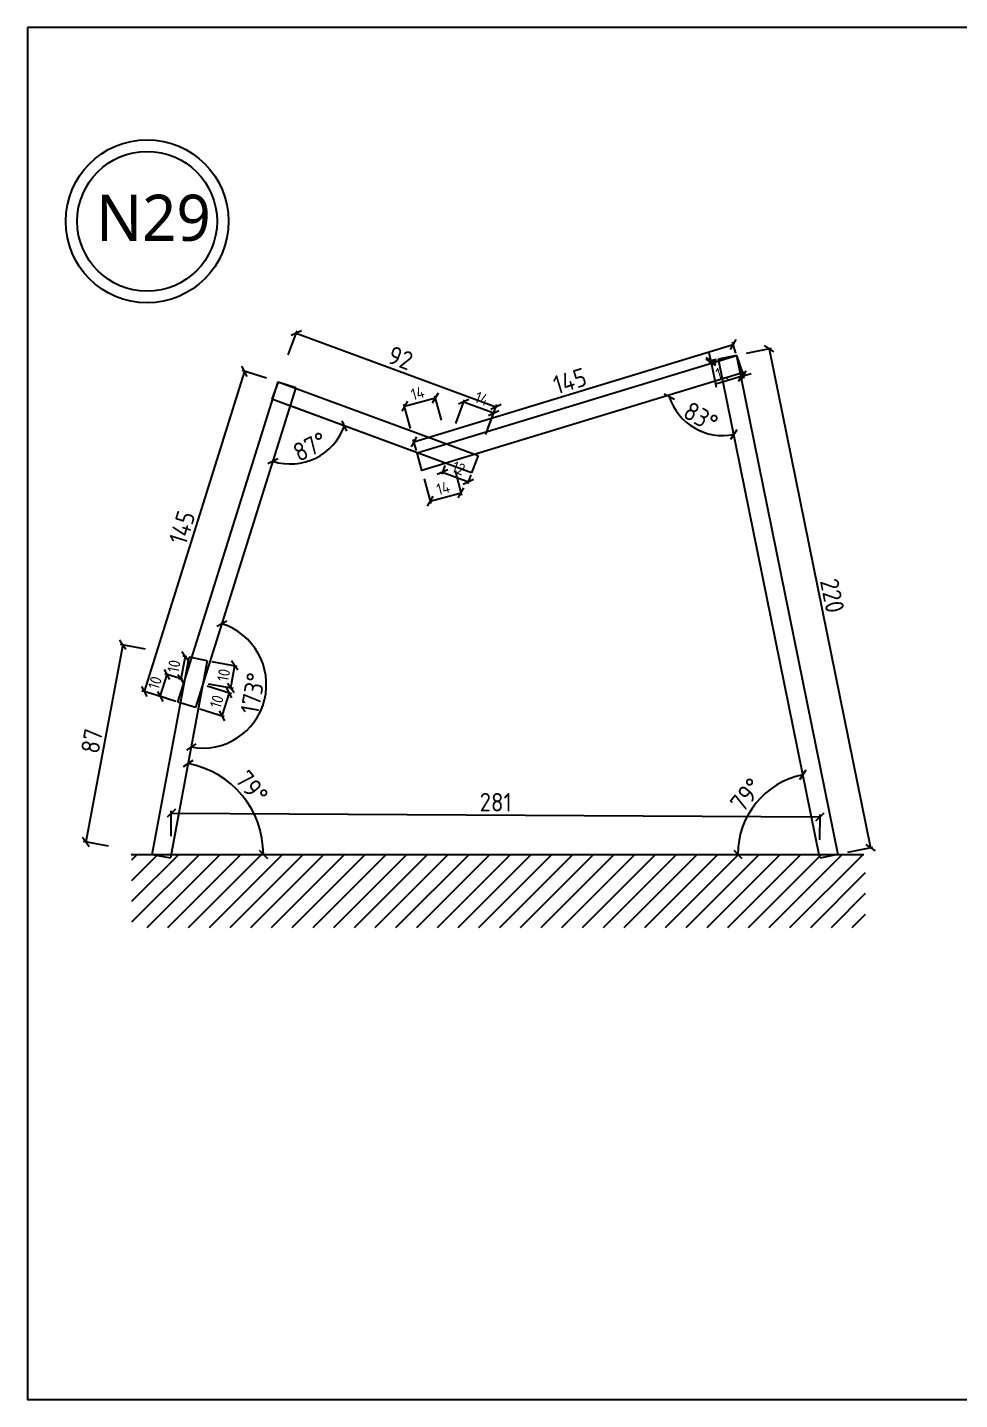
# Model space of a CAD drawing. Header units: centimetres. Extents: x -6116 to 16873, y -2889 to 4505.
# Drawn here: x 13575 to 13978, y -1695 to -1101 of the extents above; entities that cross this region are included whole.
import ezdxf

# ---------------------------------------------------------------- set-up
doc = ezdxf.new("R2010")
doc.units = ezdxf.units.CM
for name, color, linetype in [('5', 5, 'Continuous'), ('D_wood木做櫃', 30, 'Continuous'), ('frame圖框', 34, 'Continuous'), ('hatch填實', 8, 'Continuous'), ('planting植栽', 95, 'Continuous'), ('section剖面線', 1, 'Continuous')]:
    doc.layers.add(name, color=color, linetype=linetype)
doc.styles.get("Standard").update_dxf_attribs({"font": 'ISOCP.SHX', "bigfont": 'CHINESET.SHX'})
doc.dimstyles.new('AM_ISO', dxfattribs={"dimtxt": 3.5, "dimasz": 3.5, "dimexe": 1, "dimexo": 1, "dimgap": 1.5, "dimtad": 1, "dimdec": 0, "dimdsep": 46, "dimtxsty": 'Standard', "dimcen": 0, "dimclrd": 256, "dimclre": 256, "dimclrt": 2, "dimadec": 0, "dimazin": 2, "dimtp": 0.1, "dimtm": 0.1, "dimtfac": 0.71, "dimtdec": 0, "dimtmove": 0, "dimatfit": 3, "dimfxl": 1, "dimlwd": -1, "dimlwe": -1, "dimarcsym": 1})
doc.dimstyles.new('小', dxfattribs={"dimtxt": 5, "dimasz": 3.5, "dimexe": 1, "dimexo": 1, "dimgap": 1.5, "dimtad": 1, "dimdec": 0, "dimdsep": 46, "dimtxsty": 'Standard', "dimblk": 'OBLIQUE', "dimcen": 0, "dimclrd": 256, "dimclre": 256, "dimclrt": 256, "dimadec": 0, "dimazin": 2, "dimtp": 0.1, "dimtm": 0.1, "dimtfac": 0.71, "dimtdec": 0, "dimtmove": 0, "dimatfit": 3, "dimldrblk": 'ARCHTICK', "dimfxl": 10, "dimfxlon": 1, "dimlwd": -1, "dimlwe": -1, "dimarcsym": 1})

# ---------------------------------------------------------------- blocks, each defined once
blk = doc.blocks.new('_Oblique')
at = {"color": 0, "linetype": 'ByBlock', "lineweight": -2}
blk.add_line((-0.5, -0.5), (0.5, 0.5), dxfattribs=at)
blk = doc.blocks.new('*D1281')
at = {"layer": 'DEFPOINTS', "color": 0, "transparency": 16777216}
for p in [(13683.31, -1254.46), (13625.17, -1388.45), (13639.86, -1393.05)]:
    blk.add_point(p, dxfattribs=at)
at = {"layer": 'hatch填實', "linetype": 'ByBlock', "transparency": 16777216}
for p, q in [((13668.62, -1249.86), (13625.17, -1388.45)), ((13678.16, -1252.85), (13667.67, -1249.56)), ((13634.71, -1391.44), (13624.21, -1388.15))]:
    blk.add_line(p, q, dxfattribs=at)
at = {"layer": 'hatch填實', "transparency": 16777216, "xscale": 3.5, "yscale": 3.5, "zscale": 3.5}
for p, rotation in [((13668.62, -1249.86), 72.59155341436643), ((13625.17, -1388.45), 252.5915534143664)]:
    blk.add_blockref('_Oblique', p, dxfattribs=dict(at, rotation=rotation))
at = {"layer": 'hatch填實', "transparency": 16777216, "insert": (13641.65, -1317.51), "char_height": 8, "attachment_point": 5, "rotation": 72.59155}
blk.add_mtext('145', dxfattribs=at)
blk = doc.blocks.new('_ArchTick')
at = {"color": 0, "linetype": 'ByBlock', "const_width": 0.15}
blk.add_lwpolyline([(-0.5, -0.5), (0.5, 0.5)], dxfattribs=at)
blk = doc.blocks.new('*D1282')
at = {"layer": 'DEFPOINTS', "color": 0, "transparency": 16777216}
for p in [(13644.69, -1373.68), (13599.98, -1453.61), (13628.73, -1458.99)]:
    blk.add_point(p, dxfattribs=at)
at = {"layer": 'hatch填實', "linetype": 'ByBlock', "transparency": 16777216}
for p, q in [((13615.94, -1368.3), (13599.98, -1453.61)), ((13625.77, -1370.14), (13614.96, -1368.12)), ((13609.81, -1455.45), (13599, -1453.43))]:
    blk.add_line(p, q, dxfattribs=at)
at = {"layer": 'hatch填實', "transparency": 16777216, "xscale": 3.5, "yscale": 3.5, "zscale": 3.5}
for p, rotation in [((13615.94, -1368.3), 79.40448213445032), ((13599.98, -1453.61), 259.4044821344503)]:
    blk.add_blockref('_Oblique', p, dxfattribs=dict(at, rotation=rotation))
at = {"layer": 'hatch填實', "transparency": 16777216, "insert": (13602.55, -1409.94), "char_height": 8, "attachment_point": 5, "rotation": 79.40448}
blk.add_mtext('87', dxfattribs=at)
blk = doc.blocks.new('*D1283')
at = {"layer": 'DEFPOINTS', "color": 0, "transparency": 16777216}
for p in [(13683.31, -1254.46), (13777.58, -1265.19), (13769.81, -1286.3)]:
    blk.add_point(p, dxfattribs=at)
at = {"layer": 'hatch填實', "linetype": 'ByBlock', "transparency": 16777216}
for p, q in [((13687.63, -1242.74), (13691.43, -1232.42)), ((13691.08, -1233.35), (13777.58, -1265.19)), ((13774.13, -1274.58), (13777.93, -1264.25))]:
    blk.add_line(p, q, dxfattribs=at)
at = {"layer": 'hatch填實', "transparency": 16777216, "xscale": 3.5, "yscale": 3.5, "zscale": 3.5}
for p, rotation in [((13691.08, -1233.35), 159.7934851289529), ((13777.58, -1265.19), 339.7934851289529)]:
    blk.add_blockref('_Oblique', p, dxfattribs=dict(at, rotation=rotation))
at = {"layer": 'hatch填實', "transparency": 16777216, "insert": (13736.23, -1244.11), "char_height": 8, "attachment_point": 5, "rotation": 339.79349}
blk.add_mtext('92', dxfattribs=at)
blk = doc.blocks.new('*D1284')
at = {"layer": 'DEFPOINTS', "color": 0, "transparency": 16777216}
for p in [(13881.81, -1242.96), (13925.67, -1458.99), (13939.77, -1456.13)]:
    blk.add_point(p, dxfattribs=at)
at = {"layer": 'hatch填實', "linetype": 'ByBlock', "transparency": 16777216}
for p, q in [((13886.11, -1242.09), (13896.89, -1239.9)), ((13895.91, -1240.1), (13939.77, -1456.13)), ((13929.97, -1458.11), (13940.75, -1455.93))]:
    blk.add_line(p, q, dxfattribs=at)
at = {"layer": 'hatch填實', "transparency": 16777216, "xscale": 3.5, "yscale": 3.5, "zscale": 3.5}
for p, rotation in [((13895.91, -1240.1), 101.4762551486439), ((13939.77, -1456.13), 281.4762551486439)]:
    blk.add_blockref('_Oblique', p, dxfattribs=dict(at, rotation=rotation))
at = {"layer": 'hatch填實', "transparency": 16777216, "insert": (13923.23, -1347.02), "char_height": 8, "attachment_point": 5, "rotation": 281.47626}
blk.add_mtext('220', dxfattribs=at)
blk = doc.blocks.new('*D1305')
at = {"layer": 'DEFPOINTS', "color": 0, "transparency": 16777216}
for p in [(13917.93, -1442.71), (13636.87, -1458.99), (13917.83, -1460.58)]:
    blk.add_point(p, dxfattribs=at)
at = {"layer": 'hatch填實', "linetype": 'ByBlock', "transparency": 16777216}
for p, q in [((13636.91, -1451.12), (13636.98, -1440.12)), ((13636.97, -1441.12), (13917.93, -1442.71)), ((13917.87, -1452.71), (13917.94, -1441.71))]:
    blk.add_line(p, q, dxfattribs=at)
at = {"layer": 'hatch填實', "transparency": 16777216, "xscale": 3.5, "yscale": 3.5, "zscale": 3.5}
for p, rotation in [((13636.97, -1441.12), 179.6754364037204), ((13917.93, -1442.71), 359.6754364037204)]:
    blk.add_blockref('_Oblique', p, dxfattribs=dict(at, rotation=rotation))
at = {"layer": 'hatch填實', "transparency": 16777216, "insert": (13777.48, -1436.42), "char_height": 8, "attachment_point": 5, "rotation": 359.67544}
blk.add_mtext('281', dxfattribs=at)
blk = doc.blocks.new('*D1314')
at = {"layer": 'DEFPOINTS', "color": 0, "transparency": 16777216}
for p in [(13690.95, -1256.86), (13680.55, -1261.97), (13693.51, -1289.47), (13767.05, -1293.81), (13647.49, -1395.45)]:
    blk.add_point(p, dxfattribs=at)
at = {"layer": 'hatch填實', "linetype": 'ByBlock', "transparency": 16777216}
blk.add_arc((13688.43, -1264.87), 25.12, 252.59088, 339.79349, dxfattribs=at)
at = {"layer": 'hatch填實', "transparency": 16777216, "xscale": 3.5, "yscale": 3.5, "zscale": 3.5}
for p, rotation in [((13712.01, -1273.55), 69.7934851289486), ((13680.92, -1288.84), 162.5908845761887)]:
    blk.add_blockref('_Oblique', p, dxfattribs=dict(at, rotation=rotation))
at = {"layer": 'hatch填實', "transparency": 16777216, "insert": (13697.09, -1282.48), "char_height": 8, "attachment_point": 5, "rotation": 26.19218}
blk.add_mtext('87°', dxfattribs=at)
blk = doc.blocks.new('*D1315')
at = {"layer": 'DEFPOINTS', "color": 0, "transparency": 16777216}
for p in [(13873.97, -1244.55), (13884.3, -1250.56), (13858.84, -1270.84), (13800.18, -1278.13), (13917.83, -1460.58)]:
    blk.add_point(p, dxfattribs=at)
at = {"layer": 'hatch填實', "linetype": 'ByBlock', "transparency": 16777216}
blk.add_arc((13875.76, -1253.36), 24.33, 198.14658, 281.47626, dxfattribs=at)
at = {"layer": 'hatch填實', "transparency": 16777216, "xscale": 3.5, "yscale": 3.5, "zscale": 3.5}
for p, rotation in [((13852.64, -1260.94), 108.1465776734562), ((13880.6, -1277.2), 11.47625514864609)]:
    blk.add_blockref('_Oblique', p, dxfattribs=dict(at, rotation=rotation))
at = {"layer": 'hatch填實', "transparency": 16777216, "insert": (13866.29, -1269.63), "char_height": 8, "attachment_point": 5, "rotation": 329.81142}
blk.add_mtext('83°', dxfattribs=at)
blk = doc.blocks.new('*D1316')
at = {"layer": 'DEFPOINTS', "color": 0, "transparency": 16777216}
for p in [(13873.97, -1244.55), (13896.01, -1431.12), (13619.53, -1458.99), (13917.83, -1460.58), (13936.84, -1458.99)]:
    blk.add_point(p, dxfattribs=at)
at = {"layer": 'hatch填實', "linetype": 'ByBlock', "transparency": 16777216}
blk.add_arc((13917.51, -1458.99), 35.2, 101.47626, 180, dxfattribs=at)
at = {"layer": 'hatch填實', "transparency": 16777216, "xscale": 3.5, "yscale": 3.5, "zscale": 3.5}
for p, rotation in [((13910.5, -1424.49), 11.4762551486461), ((13882.31, -1458.99), 269.9999999999998)]:
    blk.add_blockref('_Oblique', p, dxfattribs=dict(at, rotation=rotation))
at = {"layer": 'hatch填實', "transparency": 16777216, "insert": (13885.99, -1433.23), "char_height": 8, "attachment_point": 5, "rotation": 50.73813}
blk.add_mtext('79°', dxfattribs=at)
blk = doc.blocks.new('*D1317')
at = {"layer": 'DEFPOINTS', "color": 0, "transparency": 16777216}
for p in [(13652.55, -1375.15), (13672.66, -1441.17), (13619.53, -1458.99), (13636.59, -1460.46), (13936.84, -1458.99)]:
    blk.add_point(p, dxfattribs=at)
at = {"layer": 'hatch填實', "linetype": 'ByBlock', "transparency": 16777216}
blk.add_arc((13636.87, -1458.99), 39.98, 360, 79.40448, dxfattribs=at)
at = {"layer": 'hatch填實', "transparency": 16777216, "xscale": 3.5, "yscale": 3.5, "zscale": 3.5}
for p, rotation in [((13644.22, -1419.69), 169.4044821344558), ((13676.85, -1458.99), 269.9999999999998)]:
    blk.add_blockref('_Oblique', p, dxfattribs=dict(at, rotation=rotation))
at = {"layer": 'hatch填實', "transparency": 16777216, "insert": (13671.86, -1429.93), "char_height": 8, "attachment_point": 5, "rotation": 309.70224}
blk.add_mtext('79°', dxfattribs=at)
blk = doc.blocks.new('*D1318')
at = {"layer": 'DEFPOINTS', "color": 0, "transparency": 16777216}
for p in [(13690.95, -1256.86), (13652.55, -1375.15), (13647.49, -1395.45), (13670.79, -1404.16), (13636.59, -1460.46)]:
    blk.add_point(p, dxfattribs=at)
at = {"layer": 'hatch填實', "linetype": 'ByBlock', "transparency": 16777216}
blk.add_arc((13650.63, -1385.44), 27.52, 259.40448, 72.59088, dxfattribs=at)
at = {"layer": 'hatch填實', "transparency": 16777216, "xscale": 3.5, "yscale": 3.5, "zscale": 3.5}
for p, rotation in [((13658.86, -1359.19), 162.5908845761888), ((13645.57, -1412.49), 169.4044821344561)]:
    blk.add_blockref('_Oblique', p, dxfattribs=dict(at, rotation=rotation))
at = {"layer": 'hatch填實', "transparency": 16777216, "insert": (13672.3, -1389.3), "char_height": 8, "attachment_point": 5, "rotation": 79.91393}
blk.add_mtext('173°', dxfattribs=at)
blk = doc.blocks.new('*D1338')
at = {"layer": 'DEFPOINTS', "color": 0, "transparency": 16777216}
for p in [(13652.55, -1375.15), (13664.44, -1377.27), (13650.84, -1384.77)]:
    blk.add_point(p, dxfattribs=at)
at = {"layer": 'section剖面線', "linetype": 'ByBlock', "transparency": 16777216}
for p, q in [((13654.6, -1375.52), (13665.43, -1377.45)), ((13662.73, -1386.88), (13664.44, -1377.27)), ((13652.89, -1385.13), (13663.72, -1387.06))]:
    blk.add_line(p, q, dxfattribs=at)
at = {"layer": 'section剖面線', "transparency": 16777216, "xscale": 3.5, "yscale": 3.5, "zscale": 3.5}
for p, rotation in [((13664.44, -1377.27), 79.8981301813565), ((13662.73, -1386.88), 259.8981301813565)]:
    blk.add_blockref('_Oblique', p, dxfattribs=dict(at, rotation=rotation))
at = {"layer": 'section剖面線', "transparency": 16777216, "insert": (13659.65, -1381.38), "char_height": 5, "attachment_point": 5, "rotation": 79.89813}
blk.add_mtext('10', dxfattribs=at)
blk = doc.blocks.new('*D1339')
at = {"layer": 'DEFPOINTS', "color": 0, "transparency": 16777216}
for p in [(13650.63, -1385.44), (13647.49, -1395.45), (13658.91, -1399.03)]:
    blk.add_point(p, dxfattribs=at)
at = {"layer": 'section剖面線', "linetype": 'ByBlock', "transparency": 16777216}
for p, q in [((13652.5, -1386.03), (13663, -1389.32)), ((13662.05, -1389.02), (13658.91, -1399.03)), ((13649.37, -1396.03), (13659.86, -1399.32))]:
    blk.add_line(p, q, dxfattribs=at)
at = {"layer": 'section剖面線', "transparency": 16777216, "xscale": 3.5, "yscale": 3.5, "zscale": 3.5}
for p, rotation in [((13662.05, -1389.02), 72.59155341436266), ((13658.91, -1399.03), 252.5915534143626)]:
    blk.add_blockref('_Oblique', p, dxfattribs=dict(at, rotation=rotation))
at = {"layer": 'section剖面線', "transparency": 16777216, "insert": (13656.66, -1392.83), "char_height": 5, "attachment_point": 5, "rotation": 72.59155}
blk.add_mtext('10', dxfattribs=at)
blk = doc.blocks.new('*D1276')
at = {"layer": 'DEFPOINTS', "color": 0, "transparency": 16777216}
for p in [(13756.81, -1281.51), (13743.42, -1285.11), (13762.45, -1302.52)]:
    blk.add_point(p, dxfattribs=at)
at = {"layer": 'section剖面線', "linetype": 'ByBlock', "transparency": 16777216}
for p, q in [((13759.86, -1292.86), (13762.71, -1303.49)), ((13746.47, -1296.46), (13749.33, -1307.08)), ((13749.07, -1306.12), (13762.45, -1302.52))]:
    blk.add_line(p, q, dxfattribs=at)
at = {"layer": 'section剖面線', "transparency": 16777216, "xscale": 3.5, "yscale": 3.5, "zscale": 3.5}
for p, rotation in [((13762.45, -1302.52), 15.05022889448464), ((13749.07, -1306.12), 195.0502288944846)]:
    blk.add_blockref('_Oblique', p, dxfattribs=dict(at, rotation=rotation))
at = {"layer": 'section剖面線', "transparency": 16777216, "insert": (13754.72, -1300.46), "char_height": 5, "attachment_point": 5, "rotation": 15.05023}
blk.add_mtext('14', dxfattribs=at)
blk = doc.blocks.new('*D1277')
at = {"layer": 'DEFPOINTS', "color": 0, "transparency": 16777216}
for p in [(13751.39, -1261.4), (13756.81, -1281.51), (13743.42, -1285.12)]:
    blk.add_point(p, dxfattribs=at)
at = {"layer": 'section剖面線', "linetype": 'ByBlock', "transparency": 16777216}
for p, q in [((13740.61, -1274.66), (13737.75, -1264.04)), ((13738.01, -1265.01), (13751.39, -1261.4)), ((13753.99, -1271.06), (13751.13, -1260.44))]:
    blk.add_line(p, q, dxfattribs=at)
at = {"layer": 'section剖面線', "transparency": 16777216, "xscale": 3.5, "yscale": 3.5, "zscale": 3.5}
for p, rotation in [((13751.39, -1261.4), 15.07365425184786), ((13738.01, -1265.01), 195.0736542518478)]:
    blk.add_blockref('_Oblique', p, dxfattribs=dict(at, rotation=rotation))
at = {"layer": 'section剖面線', "transparency": 16777216, "insert": (13743.66, -1259.34), "char_height": 5, "attachment_point": 5, "rotation": 15.07365}
blk.add_mtext('14', dxfattribs=at)
blk = doc.blocks.new('*D1340')
at = {"layer": 'DEFPOINTS', "color": 0, "transparency": 16777216}
for p in [(13776.59, -1267.9), (13756.81, -1281.51), (13769.81, -1286.3)]:
    blk.add_point(p, dxfattribs=at)
at = {"layer": 'section剖面線', "linetype": 'ByBlock', "transparency": 16777216}
for p, q in [((13760.13, -1272.49), (13763.93, -1262.17)), ((13763.59, -1263.11), (13776.59, -1267.9)), ((13773.13, -1277.29), (13776.94, -1266.96))]:
    blk.add_line(p, q, dxfattribs=at)
at = {"layer": 'section剖面線', "transparency": 16777216, "xscale": 3.5, "yscale": 3.5, "zscale": 3.5}
for p, rotation in [((13763.59, -1263.11), 159.7693796952005), ((13776.59, -1267.9), 339.7693796952004)]:
    blk.add_blockref('_Oblique', p, dxfattribs=dict(at, rotation=rotation))
at = {"layer": 'section剖面線', "transparency": 16777216, "insert": (13771.47, -1261.75), "char_height": 5, "attachment_point": 5, "rotation": 339.76938}
blk.add_mtext('14', dxfattribs=at)
blk = doc.blocks.new('*D1349')
at = {"layer": 'DEFPOINTS', "color": 0, "transparency": 16777216}
for p in [(13880.37, -1238.23), (13881.81, -1242.96), (13743.42, -1285.11)]:
    blk.add_point(p, dxfattribs=at)
at = {"layer": 'hatch填實', "linetype": 'ByBlock', "transparency": 16777216}
for p, q in [((13741.98, -1280.38), (13880.37, -1238.23)), ((13881.52, -1242), (13880.08, -1237.28)), ((13743.13, -1284.15), (13741.69, -1279.43))]:
    blk.add_line(p, q, dxfattribs=at)
at = {"layer": 'hatch填實', "transparency": 16777216, "xscale": 3.5, "yscale": 3.5, "zscale": 3.5}
for p, rotation in [((13880.37, -1238.23), 16.93988642605472), ((13741.98, -1280.38), 196.9398864260547)]:
    blk.add_blockref('_Oblique', p, dxfattribs=dict(at, rotation=rotation))
at = {"layer": 'hatch填實', "transparency": 16777216, "insert": (13809.58, -1254.05), "char_height": 8, "attachment_point": 5, "rotation": 16.93989}
blk.add_mtext('145', dxfattribs=at)
blk = doc.blocks.new('*D1351')
at = {"layer": 'DEFPOINTS', "color": 0, "transparency": 16777216}
for p in [(13644.69, -1373.68), (13641.14, -1383.19), (13642.85, -1383.51)]:
    blk.add_point(p, dxfattribs=at)
at = {"layer": 'section剖面線', "linetype": 'ByBlock', "transparency": 16777216}
for p, q in [((13642.98, -1373.36), (13641.14, -1383.19)), ((13643.7, -1373.5), (13642, -1373.18)), ((13641.87, -1383.33), (13640.16, -1383.01))]:
    blk.add_line(p, q, dxfattribs=at)
at = {"layer": 'section剖面線', "transparency": 16777216, "xscale": 3.5, "yscale": 3.5, "zscale": 3.5}
for p, rotation in [((13642.98, -1373.36), 79.40448213446169), ((13641.14, -1383.19), 259.4044821344617)]:
    blk.add_blockref('_Oblique', p, dxfattribs=dict(at, rotation=rotation))
at = {"layer": 'section剖面線', "transparency": 16777216, "insert": (13638.13, -1377.54), "char_height": 5, "attachment_point": 5, "rotation": 79.40448}
blk.add_mtext('10', dxfattribs=at)
blk = doc.blocks.new('*D1352')
at = {"layer": 'DEFPOINTS', "color": 0, "transparency": 16777216}
for p in [(13755.85, -1289.68), (13767.05, -1293.81), (13765.63, -1297.65)]:
    blk.add_point(p, dxfattribs=at)
at = {"layer": 'section剖面線', "linetype": 'ByBlock', "transparency": 16777216}
for p, q in [((13755.5, -1290.62), (13754.09, -1294.47)), ((13754.43, -1293.53), (13765.63, -1297.65)), ((13766.7, -1294.74), (13765.29, -1298.59))]:
    blk.add_line(p, q, dxfattribs=at)
at = {"layer": 'section剖面線', "transparency": 16777216, "xscale": 3.5, "yscale": 3.5, "zscale": 3.5}
for p, rotation in [((13754.43, -1293.53), 159.7934851289475), ((13765.63, -1297.65), 339.7934851289476)]:
    blk.add_blockref('_Oblique', p, dxfattribs=dict(at, rotation=rotation))
at = {"layer": 'section剖面線', "transparency": 16777216, "insert": (13761.41, -1291.84), "char_height": 5, "attachment_point": 5, "rotation": 339.79349}
blk.add_mtext('12', dxfattribs=at)
blk = doc.blocks.new('*D1353')
at = {"layer": 'DEFPOINTS', "color": 0, "transparency": 16777216}
for p in [(13635.2, -1381.11), (13642.85, -1383.51), (13639.86, -1393.05)]:
    blk.add_point(p, dxfattribs=at)
at = {"layer": 'section剖面線', "linetype": 'ByBlock', "transparency": 16777216}
for p, q in [((13632.21, -1390.65), (13635.2, -1381.11)), ((13641.89, -1383.21), (13634.25, -1380.81)), ((13638.9, -1392.75), (13631.26, -1390.36))]:
    blk.add_line(p, q, dxfattribs=at)
at = {"layer": 'section剖面線', "transparency": 16777216, "xscale": 3.5, "yscale": 3.5, "zscale": 3.5}
for p, rotation in [((13635.2, -1381.11), 72.59155341435913), ((13632.21, -1390.65), 252.5915534143591)]:
    blk.add_blockref('_Oblique', p, dxfattribs=dict(at, rotation=rotation))
at = {"layer": 'section剖面線', "transparency": 16777216, "insert": (13629.89, -1384.69), "char_height": 5, "attachment_point": 5, "rotation": 72.59155}
blk.add_mtext('10', dxfattribs=at)
blk = doc.blocks.new('*D1354')
at = {"layer": 'DEFPOINTS', "color": 0, "transparency": 16777216}
for p in [(13870.74, -1245.99), (13873.97, -1244.55), (13874.12, -1245.3)]:
    blk.add_point(p, dxfattribs=at)
at = {"layer": 'section剖面線', "linetype": 'ByBlock', "transparency": 16777216}
for p, q in [((13872.99, -1244.75), (13869.61, -1245.44)), ((13873.14, -1245.5), (13869.76, -1246.19)), ((13870.59, -1245.24), (13869.89, -1241.81)), ((13870.59, -1245.24), (13870.74, -1245.99)), ((13870.74, -1245.99), (13872.93, -1256.77))]:
    blk.add_line(p, q, dxfattribs=at)
at = {"layer": 'section剖面線', "transparency": 16777216, "xscale": 3.5, "yscale": 3.5, "zscale": 3.5}
for p, rotation in [((13870.59, -1245.24), 281.4762551486846), ((13870.74, -1245.99), 101.4762551486847)]:
    blk.add_blockref('_Oblique', p, dxfattribs=dict(at, rotation=rotation))
at = {"layer": 'section剖面線', "transparency": 16777216, "insert": (13876.45, -1254.01), "char_height": 5, "attachment_point": 5, "rotation": 281.47626}
blk.add_mtext('1', dxfattribs=at)
blk = doc.blocks.new('*D1355')
at = {"layer": 'DEFPOINTS', "color": 0, "transparency": 16777216}
for p in [(13883.41, -1250.83), (13883.8, -1252.1), (13884.3, -1250.56)]:
    blk.add_point(p, dxfattribs=at)
at = {"layer": 'section剖面線', "linetype": 'ByBlock', "transparency": 16777216}
for p, q in [((13883.8, -1252.1), (13873.27, -1255.3)), ((13883.7, -1251.79), (13884.09, -1253.05)), ((13884.69, -1251.83), (13883.8, -1252.1)), ((13884.6, -1251.52), (13884.98, -1252.78)), ((13884.69, -1251.83), (13888.04, -1250.81))]:
    blk.add_line(p, q, dxfattribs=at)
at = {"layer": 'section剖面線', "transparency": 16777216, "xscale": 3.5, "yscale": 3.5, "zscale": 3.5}
for p, rotation in [((13883.8, -1252.1), 16.93886901492789), ((13884.69, -1251.83), 196.9388690149279)]:
    blk.add_blockref('_Oblique', p, dxfattribs=dict(at, rotation=rotation))
at = {"layer": 'section剖面線', "transparency": 16777216, "insert": (13874.02, -1250.89), "char_height": 5, "attachment_point": 5, "rotation": 16.93887}
blk.add_mtext('1', dxfattribs=at)

msp = doc.modelspace()

# ---------------------------------------------------------------- hatches: boundary and pattern name
at = {"layer": 'planting植栽'}
h = msp.add_hatch(dxfattribs=at)
h.set_pattern_fill('ANSI31', color=256, scale=2)
h.set_pattern_definition([(45, (13273.459, -2041.238), (-4.49013, 4.49013), [])])
h.paths.add_polyline_path([(13619.91244, -1458.98541), (13937.63359, -1458.98541), (13937.63359, -1490.61016), (13619.91244, -1490.61016)])

# ---------------------------------------------------------------- linework, layer by layer
msp.add_line((13901.69091, -1381.0845), (13901.69091, -1381.08944))
at = {"layer": '5', "linetype": 'ByBlock'}
for radius in [35.27331, 30.27331]:
    msp.add_circle((13626.51998, -1184.92795), radius, dxfattribs=at)
at = {"layer": 'D_wood木做櫃'}
for p, q in [((13881.81282, -1242.9589), (13873.97174, -1244.55081)), ((13917.82982, -1460.5784), (13873.97174, -1244.55081)), ((13881.81282, -1242.9589), (13925.66928, -1458.98682)), ((13639.85718, -1393.05186), (13683.31116, -1254.46163)), ((13690.9462, -1256.85565), (13647.49063, -1395.44527)), ((13683.31116, -1254.46163), (13680.54792, -1261.96926)), ((13683.31116, -1254.46163), (13769.81163, -1286.29878)), ((13683.31116, -1254.46163), (13690.9462, -1256.85565)), ((13875.76139, -1253.36098), (13875.76139, -1253.36591)), ((13767.04839, -1293.8064), (13680.54792, -1261.96926)), ((13688.43144, -1264.87085), (13688.43144, -1264.87578)), ((13756.428, -1289.90242), (13688.43144, -1264.87578)), ((13769.81163, -1286.29878), (13767.04839, -1293.8064)), ((13628.72998, -1458.98682), (13644.68774, -1373.6804)), ((13652.55223, -1375.15156), (13636.59447, -1460.45799)), ((13652.55223, -1375.15156), (13644.68774, -1373.6804)), ((13650.62503, -1385.44896), (13650.62503, -1385.45389)), ((13647.49063, -1395.44527), (13639.85718, -1393.05186)), ((13628.72998, -1458.98682), (13636.59447, -1460.45799)), ((13925.66928, -1458.98682), (13917.82982, -1460.5784))]:
    msp.add_line(p, q, dxfattribs=at)
msp.add_lwpolyline([(13743.42343, -1285.11599), (13881.81282, -1242.9589), (13884.30442, -1250.561), (13745.49928, -1292.8361)], close=True, dxfattribs=at)
at = {"layer": 'frame圖框'}
msp.add_lwpolyline([(13574.67792, -1101.01064), (13574.67792, -1695.01064), (14414.67792, -1695.01064), (14414.67792, -1101.01064)], close=True, dxfattribs=at)
at = {"layer": 'hatch填實'}
msp.add_line((13619.52909, -1458.98682), (13936.83575, -1458.98682), dxfattribs=at)

# ---------------------------------------------------------------- texts
at = {"layer": '5', "linetype": 'ByBlock', "insert": (13604.49787, -1173.40092), "char_height": 20, "attachment_point": 1}
msp.add_mtext('{\\fMicrosoft JhengHei|b0|i0|c136|p34;N29}', dxfattribs=at)

# ---------------------------------------------------------------- dimensions: what is measured, and where the dimension line sits
at = {"layer": 'hatch填實'}
for p1, p2, distance, picture, middle in [((13683.31116, -1254.46163), (13769.81163, -1286.29878), 22.49189, '*D1283', (13736.23087, -1244.10856)), ((13743.42196, -1285.11052), (13881.81282, -1242.9589), 4.94145, '*D1349', (13809.57509, -1254.04631)), ((13881.81282, -1242.9589), (13925.67091, -1458.98649), 14.38199, '*D1284', (13923.22713, -1347.01678)), ((13683.31116, -1254.46163), (13639.85718, -1393.05186), -15.39475, '*D1281', (13641.64647, -1317.50542)), ((13644.68774, -1373.6804), (13628.72998, -1458.98682), -29.24643, '*D1282', (13602.55486, -1409.94463)), ((13636.86967, -1458.98682), (13917.82982, -1460.5784), 17.86668, '*D1305', (13777.48212, -1436.41551))]:
    dim = msp.add_aligned_dim(p1=p1, p2=p2, distance=distance, dimstyle='AM_ISO', override={"dimtxt": 8, "dimblk": 'Oblique', "dimclrt": 256, "dimldrblk": 'ArchTick', "dimfxl": 10, "dimfxlon": 1}, dxfattribs=at)
    dim.commit()
    dim.dimension.update_dxf_attribs({"geometry": picture, "text_midpoint": middle})
for base, line1, line2, picture, middle in [((13896.00535, -1431.11794), ((13619.52909, -1458.98682), (13936.83575, -1458.98682)), ((13917.82982, -1460.5784), (13873.97174, -1244.55081)), '*D1316', (13885.99489, -1433.2297)), ((13858.83896, -1270.83703), ((13917.82982, -1460.5784), (13873.97174, -1244.55081)), ((13884.30442, -1250.561), (13800.17582, -1278.13418)), '*D1315', (13866.29401, -1269.63373)), ((13693.50874, -1289.47189), ((13690.9462, -1256.85565), (13647.49063, -1395.44527)), ((13767.04839, -1293.8064), (13680.54792, -1261.96926)), '*D1314', (13697.09221, -1282.47561)), ((13672.6611, -1441.1667), ((13619.52909, -1458.98682), (13936.83575, -1458.98682)), ((13652.55223, -1375.15156), (13636.59447, -1460.45799)), '*D1317', (13671.86259, -1429.93283))]:
    dim = msp.add_angular_dim_2l(base=base, line1=line1, line2=line2, dimstyle='AM_ISO', override={"dimtxt": 8, "dimblk": 'Oblique', "dimclrt": 256, "dimldrblk": 'ArchTick', "dimfxl": 10, "dimfxlon": 1}, dxfattribs=at)
    dim.commit()
    dim.dimension.update_dxf_attribs({"geometry": picture, "text_midpoint": middle})
dim = msp.add_angular_dim_2l(base=(13670.79496, -1404.16078), line1=((13690.9462, -1256.85565), (13647.49063, -1395.44527)), line2=((13652.55223, -1375.15156), (13636.59447, -1460.45799)), dimstyle='AM_ISO', override={"dimtxt": 8, "dimblk": 'Oblique', "dimclrt": 256, "dimldrblk": 'ArchTick', "dimfxl": 10, "dimfxlon": 1}, dxfattribs=at)
dim.commit()
dim.dimension.update_dxf_attribs({"geometry": '*D1318', "text_midpoint": (13677.71823, -1390.2605), "dimtype": 162})
at = {"layer": 'section剖面線'}
for p1, p2, distance, picture, middle in [((13873.97174, -1244.55081), (13874.12407, -1245.3011), -3.4536, '*D1354', (13876.4502, -1254.01246)), ((13884.30442, -1250.561), (13883.41137, -1250.83299), 1.32152, '*D1355', (13874.02144, -1250.89287)), ((13743.42343, -1285.11599), (13756.80559, -1281.51181), 20.82722, '*D1277', (13743.65793, -1259.34093)), ((13756.80559, -1281.51181), (13769.80961, -1286.30425), 19.61142, '*D1340', (13771.47242, -1261.75323)), ((13743.42196, -1285.11052), (13756.80559, -1281.51181), -21.75443, '*D1276', (13754.72399, -1300.45659)), ((13755.84835, -1289.68414), (13767.04839, -1293.8064), -4.09935, '*D1352', (13761.41422, -1291.83805)), ((13644.68774, -1373.6804), (13642.84899, -1383.50989), -1.73885, '*D1351', (13638.12736, -1377.53992)), ((13650.83948, -1384.76502), (13652.55223, -1375.15156), -12.07882, '*D1338', (13659.64943, -1381.37531)), ((13639.85718, -1393.05186), (13642.84899, -1383.50989), 8.0122, '*D1353', (13629.89109, -1384.68705)), ((13650.62732, -1385.44167), (13647.49075, -1395.44531), 11.96756, '*D1339', (13656.66165, -1392.82723))]:
    dim = msp.add_aligned_dim(p1=p1, p2=p2, distance=distance, dimstyle='小', dxfattribs=at)
    dim.commit()
    dim.dimension.update_dxf_attribs({"geometry": picture, "text_midpoint": middle})

doc.saveas('drawing.dxf')
